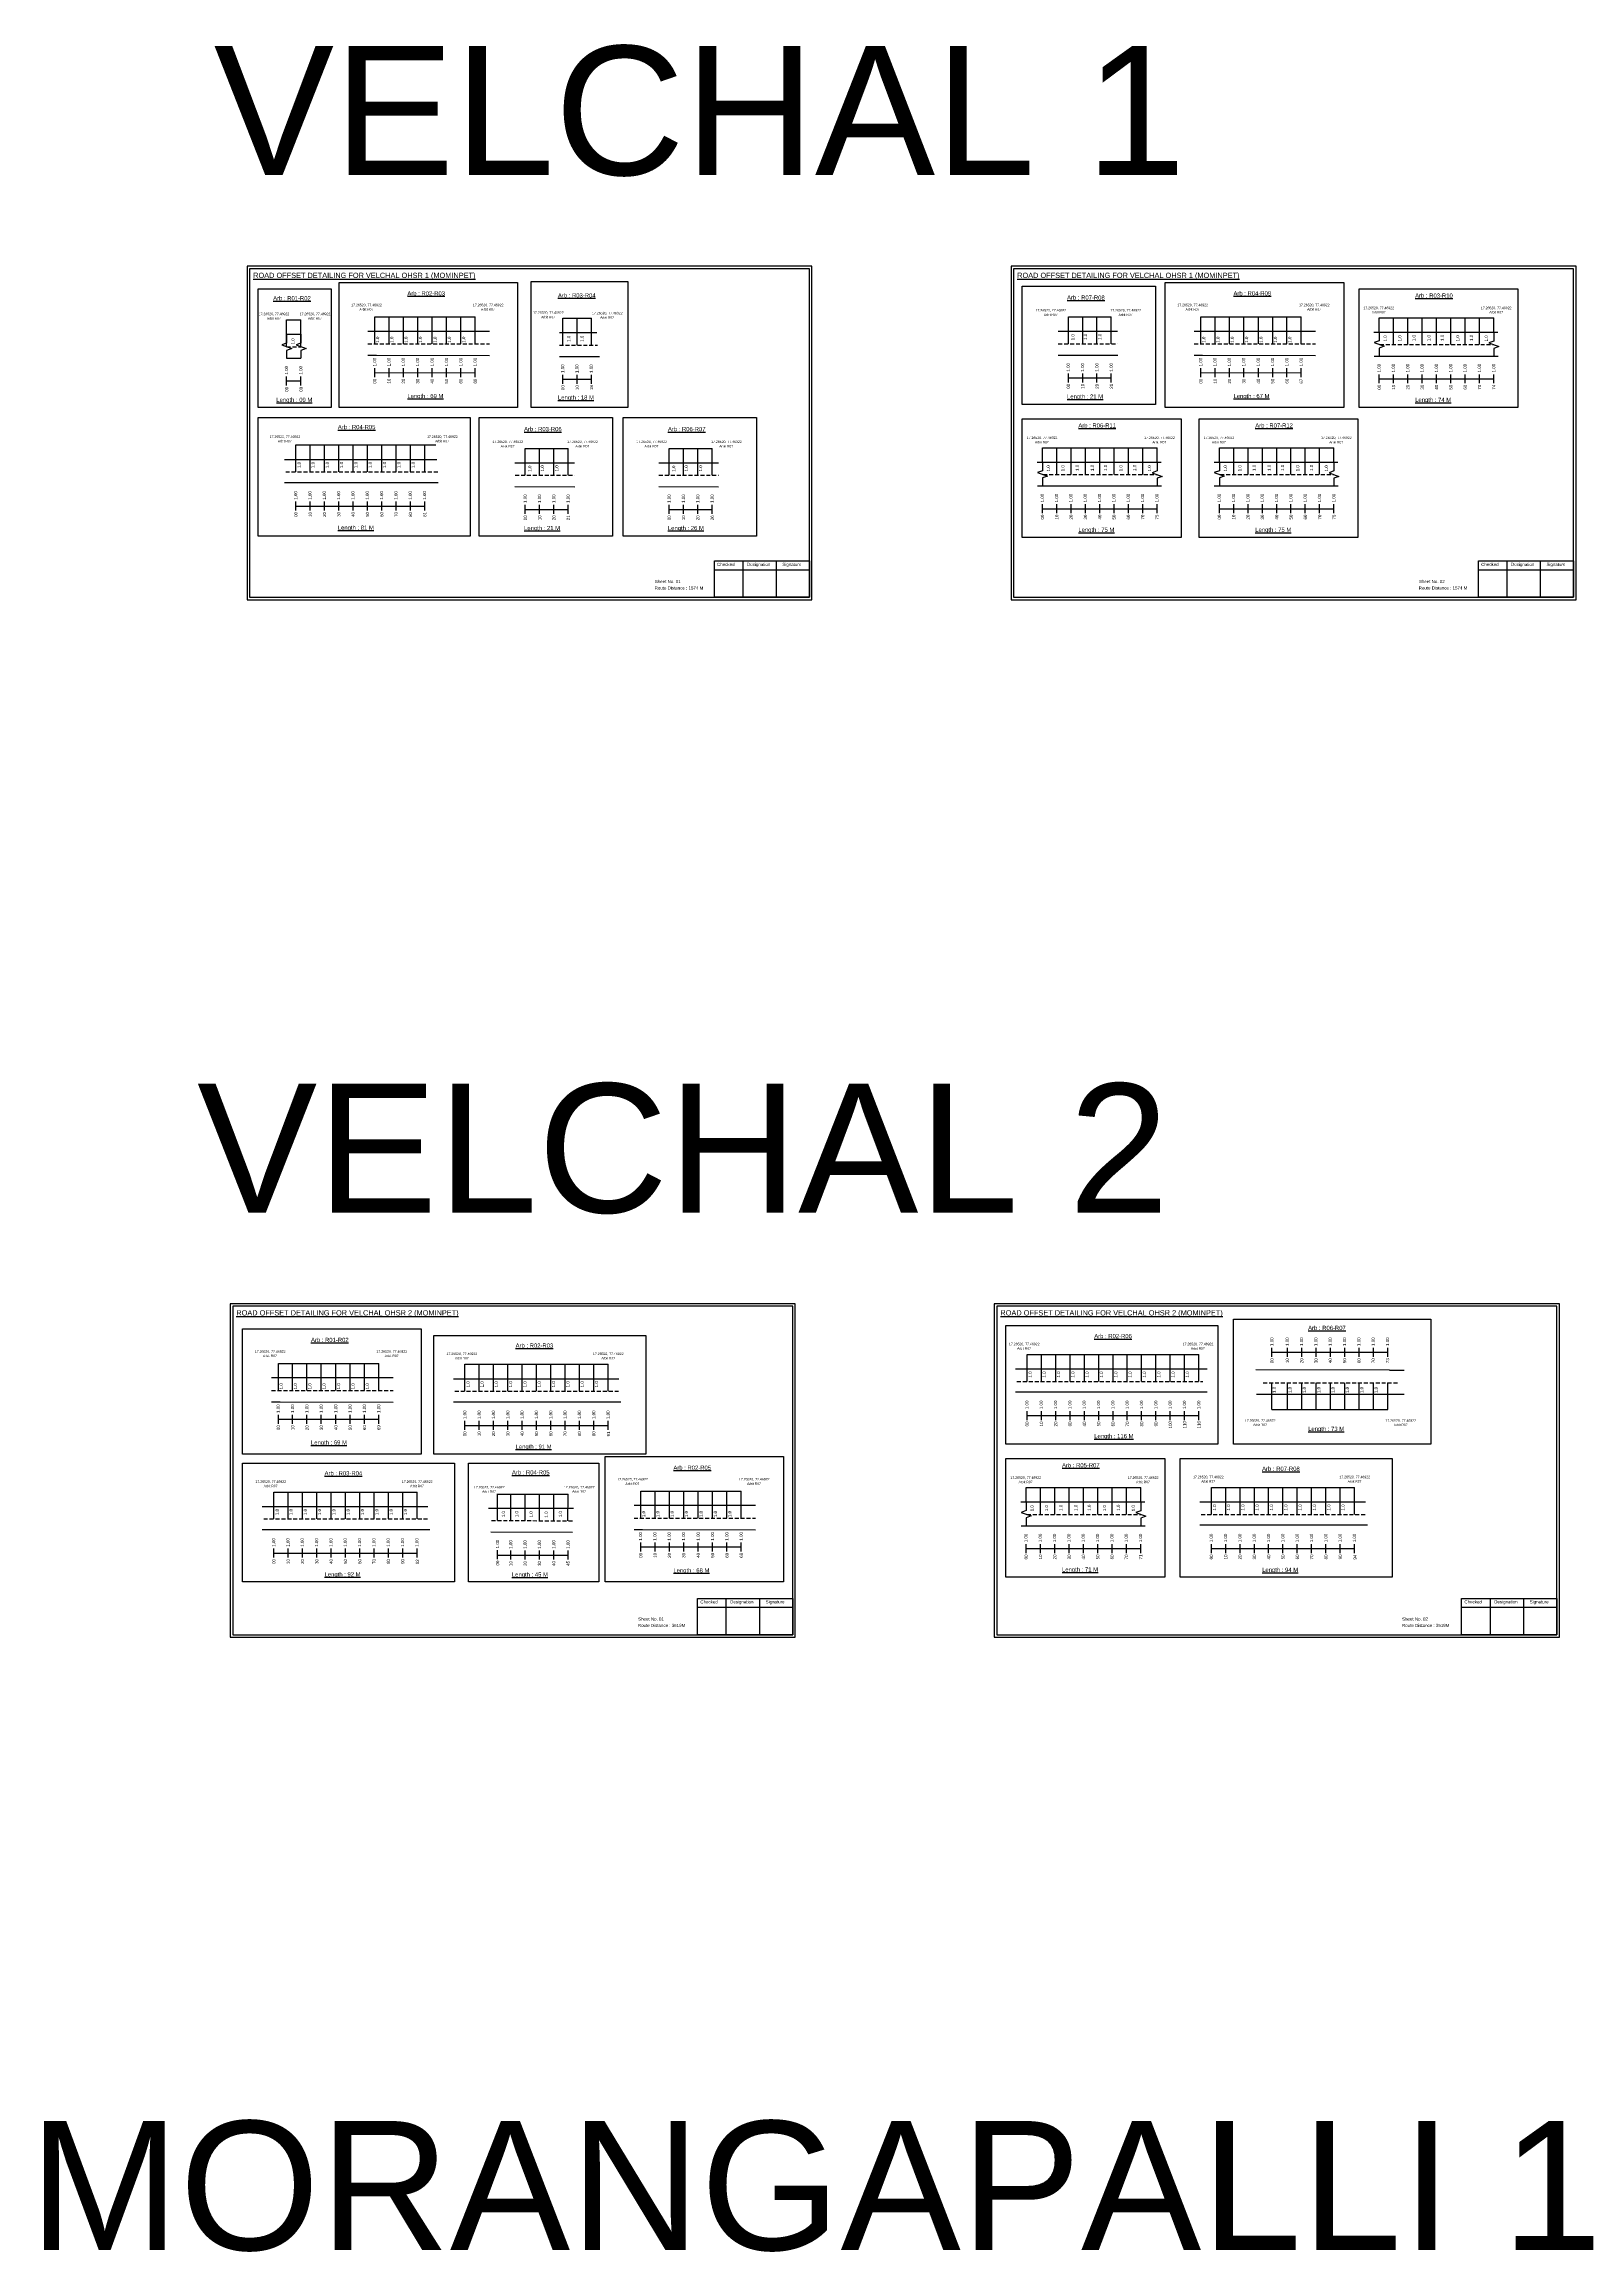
# Model space of a CAD drawing. Header units: inches. Extents: x -117 to 51867, y -12715 to 3423.
# Drawn here: x 36647 to 38104, y -1173 to 924 of the extents above; entities that cross this region are included whole.
import ezdxf

# ---------------------------------------------------------------- set-up
doc = ezdxf.new("R2010")
doc.units = ezdxf.units.IN
doc.header["$MEASUREMENT"] = 0
doc.linetypes.add('DASHED2', pattern=[0.375, 0.25, -0.125])
doc.layers.add('PDF_Geometry', color=7, linetype='Continuous')
doc.layers.add('PDF_Text', color=5, linetype='Continuous')
doc.styles.add('PDF Arial', font='arial.ttf')
doc.styles.get("Standard").update_dxf_attribs({"font": 'arial.ttf'})

msp = doc.modelspace()

# ---------------------------------------------------------------- linework, layer by layer
at = {"color": 5}
for p, q in [((36877.3, 661.7), (36890.9, 661.7)), ((36960.9, 664.5), (37056.4, 664.5)), ((37139.5, 663.3), (37166.7, 663.3)), ((37619.5, 664.6), (37660.3, 664.6)), ((37745.3, 664.5), (37840.7, 664.5)), ((37914.7, 663.7), (38023.5, 663.7)), ((36886, 542.9), (37018.8, 542.9)), ((37103.9, 539.7), (37144.7, 539.7)), ((37240.5, 539.7), (37281.3, 539.7)), ((37594.9, 540.3), (37703.7, 540.3)), ((37762.9, 540.3), (37871.7, 540.3)), ((36869.4, -329.5), (36964.8, -329.5)), ((37046.5, -330.3), (37182.5, -330.3)), ((37580.3, -321), (37743.5, -321)), ((37812.8, -373.3), (37922.7, -373.3)), ((36865.1, -451.7), (37001.1, -451.7)), ((37077.6, -453.5), (37144.6, -453.5)), ((37213.5, -450.9), (37308.9, -450.9)), ((37579.4, -447.3), (37688.2, -447.3)), ((37755.3, -447.3), (37891.3, -447.3))]:
    msp.add_line(p, q, dxfattribs=at)
for p, q in [((36877.3, 636.2), (36877.3, 661.7)), ((36890.9, 636.2), (36890.9, 661.7)), ((37070, 650.8), (36954.5, 650.8)), ((36960.9, 639), (36960.9, 664.5)), ((36974.5, 639), (36974.5, 664.5)), ((36988.1, 639), (36988.1, 664.5)), ((37001.7, 639), (37001.7, 664.5)), ((37015.6, 639), (37015.6, 664.5)), ((37029.2, 639), (37029.2, 664.5)), ((37042.8, 639), (37042.8, 664.5)), ((37056.4, 639), (37056.4, 664.5)), ((37139.5, 637.7), (37139.5, 663.3)), ((37153.1, 637.7), (37153.1, 663.3)), ((37166.7, 637.7), (37166.7, 663.3)), ((37609.7, 650.9), (37666.2, 650.9)), ((37619.5, 639), (37619.5, 664.6)), ((37633.1, 639), (37633.1, 664.6)), ((37646.7, 639), (37646.7, 664.6)), ((37660.3, 639), (37660.3, 664.6)), ((37854.3, 650.8), (37738.9, 650.8)), ((37745.3, 639), (37745.3, 664.5)), ((37758.9, 639), (37758.9, 664.5)), ((37772.5, 639), (37772.5, 664.5)), ((37786.1, 639), (37786.1, 664.5)), ((37799.9, 639), (37799.9, 664.5)), ((37813.5, 639), (37813.5, 664.5)), ((37827.1, 639), (37827.1, 664.5)), ((37840.7, 639), (37840.7, 664.5)), ((37909.7, 650.1), (38027.3, 650.1)), ((37914.7, 650.1), (37914.7, 663.7)), ((37928.3, 638.2), (37928.3, 663.7)), ((37941.9, 638.2), (37941.9, 663.7)), ((37955.5, 638.2), (37955.5, 663.7)), ((37969.1, 638.2), (37969.1, 663.7)), ((37982.7, 638.2), (37982.7, 663.7)), ((37996.3, 638.2), (37996.3, 663.7)), ((38009.9, 638.2), (38009.9, 663.7)), ((38023.5, 650.1), (38023.5, 663.7)), ((36877.3, 648), (36890.9, 648)), ((37136.5, 649.6), (37171.9, 649.6)), ((36877.3, 625.4), (36890.9, 625.4)), ((36954.5, 628.2), (36962.6, 628.2)), ((36962.6, 628.2), (37070, 627.9)), ((37136.5, 626.9), (37174.3, 626.9)), ((37609.7, 628.2), (37666.4, 628.1)), ((37738.9, 628.2), (37746.9, 628.2)), ((37746.9, 628.2), (37854.3, 627.9)), ((37909.8, 627.4), (38027.6, 627.4)), ((36875.1, 529.2), (37019.9, 529.2)), ((36886, 517.3), (36886, 542.9)), ((36899.6, 517.3), (36899.6, 542.9)), ((36913.2, 517.3), (36913.2, 542.9)), ((36926.8, 517.3), (36926.8, 542.9)), ((36940.4, 517.3), (36940.4, 542.9)), ((36954, 517.3), (36954, 542.9)), ((36967.6, 517.3), (36967.6, 542.9)), ((36981.2, 517.3), (36981.2, 542.9)), ((36994.8, 517.3), (36994.8, 542.9)), ((37008.4, 517.3), (37008.4, 542.9)), ((37094.1, 526), (37150.5, 526)), ((37103.9, 514.2), (37103.9, 539.7)), ((37117.5, 514.2), (37117.5, 539.7)), ((37131.1, 514.2), (37131.1, 539.7)), ((37144.7, 514.2), (37144.7, 539.7)), ((37230.7, 526), (37287.2, 526)), ((37240.5, 514.2), (37240.5, 539.7)), ((37254.1, 514.2), (37254.1, 539.7)), ((37267.7, 514.2), (37267.7, 539.7)), ((37281.3, 514.2), (37281.3, 539.7)), ((37589.9, 526.7), (37707.5, 526.7)), ((37594.9, 526.7), (37594.9, 540.3)), ((37608.5, 514.8), (37608.5, 540.3)), ((37622.1, 514.8), (37622.1, 540.3)), ((37635.7, 514.8), (37635.7, 540.3)), ((37649.3, 514.8), (37649.3, 540.3)), ((37662.9, 514.8), (37662.9, 540.3)), ((37676.5, 514.8), (37676.5, 540.3)), ((37690.1, 514.8), (37690.1, 540.3)), ((37703.7, 526.7), (37703.7, 540.3)), ((37757.9, 526.7), (37875.5, 526.7)), ((37762.9, 526.7), (37762.9, 540.3)), ((37776.5, 514.8), (37776.5, 540.3)), ((37790.1, 514.8), (37790.1, 540.3)), ((37803.7, 514.8), (37803.7, 540.3)), ((37817.3, 514.8), (37817.3, 540.3)), ((37830.9, 514.8), (37830.9, 540.3)), ((37844.5, 514.8), (37844.5, 540.3)), ((37858.1, 514.8), (37858.1, 540.3)), ((37871.7, 526.7), (37871.7, 540.3)), ((37021.3, 507), (36875.1, 507)), ((37094.1, 503.4), (37150.8, 503.2)), ((37230.7, 503.4), (37287.4, 503.2)), ((37590.1, 504), (37707.8, 504)), ((37758.1, 504), (37875.8, 504)), ((36869.4, -355.1), (36869.4, -329.5)), ((36883, -355.1), (36883, -329.5)), ((36896.6, -355.1), (36896.6, -329.5)), ((36910.2, -355.1), (36910.2, -329.5)), ((36924, -355.1), (36924, -329.5)), ((36937.6, -355.1), (36937.6, -329.5)), ((36951.2, -355.1), (36951.2, -329.5)), ((36964.8, -355.1), (36964.8, -329.5)), ((37046.5, -355.9), (37046.5, -330.3)), ((37060.1, -355.9), (37060.1, -330.3)), ((37073.7, -355.9), (37073.7, -330.3)), ((37087.3, -355.9), (37087.3, -330.3)), ((37100.9, -355.9), (37100.9, -330.3)), ((37114.5, -355.9), (37114.5, -330.3)), ((37128.1, -355.9), (37128.1, -330.3)), ((37141.7, -355.9), (37141.7, -330.3)), ((37155.3, -355.9), (37155.3, -330.3)), ((37168.9, -355.9), (37168.9, -330.3)), ((37182.5, -355.9), (37182.5, -330.3)), ((37569.4, -334.7), (37751.3, -334.7)), ((37580.3, -346.5), (37580.3, -321)), ((37593.9, -346.5), (37593.9, -321)), ((37607.5, -346.5), (37607.5, -321)), ((37621.1, -346.5), (37621.1, -321)), ((37634.7, -346.5), (37634.7, -321)), ((37648.3, -346.5), (37648.3, -321)), ((37661.9, -346.5), (37661.9, -321)), ((37675.5, -346.5), (37675.5, -321)), ((37689.1, -346.5), (37689.1, -321)), ((37702.7, -346.5), (37702.7, -321)), ((37716.3, -346.5), (37716.3, -321)), ((37729.9, -346.5), (37729.9, -321)), ((37743.5, -346.5), (37743.5, -321)), ((36978.4, -343.2), (36863, -343.2)), ((37035.7, -344), (37192.8, -344)), ((37924.3, -335.9), (37797.6, -335.7)), ((37812.8, -373.3), (37812.8, -347.8)), ((37827.5, -373.3), (37827.5, -347.8)), ((37841.1, -373.3), (37841.1, -347.8)), ((37854.7, -373.3), (37854.7, -347.8)), ((37868.3, -373.3), (37868.3, -347.8)), ((37881.9, -373.3), (37881.9, -347.8)), ((37895.5, -373.3), (37895.5, -347.8)), ((37909.1, -373.3), (37909.1, -347.8)), ((37922.7, -373.3), (37922.7, -347.8)), ((37924.3, -335.9), (37938.2, -335.9)), ((36863, -365.9), (36871.1, -365.9)), ((36871.1, -365.9), (36978.4, -366.2)), ((37194.6, -366.2), (37035.7, -366.2)), ((37751.3, -356.8), (37569.4, -356.8)), ((37798.3, -358.6), (37924.3, -358.6)), ((37924.3, -358.6), (37938.5, -358.6)), ((36865.1, -477.2), (36865.1, -451.7)), ((36878.7, -477.2), (36878.7, -451.7)), ((36892.3, -477.2), (36892.3, -451.7)), ((36905.9, -477.2), (36905.9, -451.7)), ((36919.5, -477.2), (36919.5, -451.7)), ((36933.1, -477.2), (36933.1, -451.7)), ((36946.7, -477.2), (36946.7, -451.7)), ((36960.3, -477.2), (36960.3, -451.7)), ((36973.9, -477.2), (36973.9, -451.7)), ((36987.5, -477.2), (36987.5, -451.7)), ((37001.1, -477.2), (37001.1, -451.7)), ((37077.6, -478.8), (37077.6, -453.2)), ((37090.2, -478.8), (37090.2, -453.5)), ((37103.8, -478.9), (37103.8, -453.5)), ((37117.4, -478.8), (37117.4, -453.5)), ((37131, -479.1), (37131, -453.5)), ((37144.3, -479), (37144.6, -453.5)), ((37213.5, -476.4), (37213.5, -450.9)), ((37227.1, -476.4), (37227.1, -450.9)), ((37240.7, -476.4), (37240.7, -450.9)), ((37254.3, -476.4), (37254.3, -450.9)), ((37268.1, -476.4), (37268.1, -450.9)), ((37281.7, -476.4), (37281.7, -450.9)), ((37295.3, -476.4), (37295.3, -450.9)), ((37308.9, -476.4), (37308.9, -450.9)), ((37574.4, -461), (37692, -460.9)), ((37579.4, -461), (37579.4, -447.3)), ((37593, -472.9), (37593, -447.3)), ((37606.6, -472.9), (37606.6, -447.3)), ((37620.2, -472.9), (37620.2, -447.3)), ((37633.8, -472.9), (37633.8, -447.3)), ((37647.4, -472.9), (37647.4, -447.3)), ((37661, -472.9), (37661, -447.3)), ((37674.6, -472.9), (37674.6, -447.3)), ((37688.2, -461), (37688.2, -447.3)), ((37744.4, -461), (37901.6, -461)), ((37755.3, -472.9), (37755.3, -447.3)), ((37768.9, -472.9), (37768.9, -447.3)), ((37782.5, -472.9), (37782.5, -447.3)), ((37796.1, -472.9), (37796.1, -447.3)), ((37809.7, -472.9), (37809.7, -447.3)), ((37823.3, -472.9), (37823.3, -447.3)), ((37836.9, -472.9), (37836.9, -447.3)), ((37850.5, -472.9), (37850.5, -447.3)), ((37864.1, -472.9), (37864.1, -447.3)), ((37877.7, -472.9), (37877.7, -447.3)), ((37891.3, -472.9), (37891.3, -447.3)), ((36854.2, -465.3), (37011.4, -465.3)), ((37149.8, -467.2), (37068.9, -467.2)), ((37322.5, -464.5), (37207.1, -464.5)), ((37013.2, -487.5), (36854.2, -487.5)), ((37071.1, -489.4), (37148.8, -489.8)), ((37207.1, -487.2), (37215.2, -487.2)), ((37215.2, -487.2), (37322.5, -487.5)), ((37574.6, -483.7), (37692.3, -483.7)), ((37903.4, -483.2), (37744.4, -483.2))]:
    msp.add_line(p, q)
at = {"linetype": 'DASHED2', "ltscale": 15}
for p, q in [((36877.3, 636.2), (36890.9, 636.2)), ((36954.5, 639), (37070, 639)), ((37136.5, 637.7), (37172.4, 637.7)), ((37609.9, 639), (37666.2, 639)), ((37738.9, 639), (37854.3, 639)), ((37915.4, 638.2), (38023.5, 638.2)), ((36876.4, 517.3), (37020.8, 517.3)), ((37094.2, 514.2), (37150.5, 514.2)), ((37230.8, 514.2), (37287.2, 514.2)), ((37595.7, 514.8), (37703.7, 514.8)), ((37763.7, 514.8), (37871.7, 514.8)), ((36863, -355.1), (36978.4, -355.1)), ((37036.9, -355.9), (37192.8, -355.9)), ((37570.7, -346.5), (37747.1, -346.5)), ((37804.5, -347.8), (37933.2, -347.8)), ((36855.5, -477.2), (37011.4, -477.2)), ((37071.8, -478.6), (37150.1, -479)), ((37207.1, -476.4), (37322.5, -476.4)), ((37580.2, -472.9), (37688.2, -472.9)), ((37745.7, -472.9), (37901.6, -472.9))]:
    msp.add_line(p, q, dxfattribs=at)
at = {"color": 217, "true_color": 0x93278f}
for p, q in [((36960.9, 607.3), (36960.9, 615.8)), ((36960.9, 611.5), (37056.4, 611.6)), ((36974.5, 607.3), (36974.5, 615.8)), ((36988.1, 607.3), (36988.1, 615.8)), ((37001.7, 607.3), (37001.7, 615.8)), ((37015.6, 607.3), (37015.6, 615.8)), ((37029.2, 607.3), (37029.2, 615.8)), ((37042.8, 607.3), (37042.8, 615.8)), ((37056.4, 607.3), (37056.4, 615.8)), ((37139.5, 601), (37139.5, 609.6)), ((37153.1, 601), (37153.1, 609.6)), ((37166.7, 601), (37166.7, 609.6)), ((37619.5, 602.3), (37619.5, 610.9)), ((37633.1, 602.3), (37633.1, 610.9)), ((37646.7, 602.3), (37646.7, 610.9)), ((37660.3, 602.3), (37660.3, 610.9)), ((37745.3, 607.3), (37745.3, 615.8)), ((37745.3, 611.5), (37840.7, 611.6)), ((37758.9, 607.3), (37758.9, 615.8)), ((37772.5, 607.3), (37772.5, 615.8)), ((37786.1, 607.3), (37786.1, 615.8)), ((37799.9, 607.3), (37799.9, 615.8)), ((37813.5, 607.3), (37813.5, 615.8)), ((37827.1, 607.3), (37827.1, 615.8)), ((37840.7, 607.3), (37840.7, 615.8)), ((37914.7, 601.5), (37914.7, 610)), ((37928.3, 601.5), (37928.3, 610)), ((37941.9, 601.5), (37941.9, 610)), ((37955.5, 601.5), (37955.5, 610)), ((37969.1, 601.5), (37969.1, 610)), ((37982.7, 601.5), (37982.7, 610)), ((37996.3, 601.5), (37996.3, 610)), ((38009.9, 601.5), (38009.9, 610)), ((38023.5, 601.5), (38023.5, 610)), ((36877.3, 599.5), (36877.3, 608)), ((36877.3, 603.7), (36890.9, 603.7)), ((36890.9, 599.5), (36890.9, 608)), ((37139.5, 605.3), (37166.7, 605.3)), ((37619.5, 606.6), (37660.3, 606.6)), ((37914.7, 605.7), (38023.5, 605.7)), ((36886, 480.7), (36886, 489.2)), ((36886, 484.9), (37008.4, 484.9)), ((36899.6, 480.7), (36899.6, 489.2)), ((36913.2, 480.7), (36913.2, 489.2)), ((36926.8, 480.7), (36926.8, 489.2)), ((36940.4, 480.7), (36940.4, 489.2)), ((36954, 480.7), (36954, 489.2)), ((36967.6, 480.7), (36967.6, 489.2)), ((36981.2, 480.7), (36981.2, 489.2)), ((36994.8, 480.7), (36994.8, 489.2)), ((37008.4, 480.7), (37008.4, 489.2)), ((37103.9, 477.5), (37103.9, 486)), ((37117.5, 477.5), (37117.5, 486)), ((37131.1, 477.5), (37131.1, 486)), ((37144.7, 477.5), (37144.7, 486)), ((37240.5, 477.5), (37240.5, 486)), ((37254.1, 477.5), (37254.1, 486)), ((37267.7, 477.5), (37267.7, 486)), ((37281.3, 477.5), (37281.3, 486)), ((37594.9, 478.1), (37594.9, 486.7)), ((37594.9, 482.4), (37703.7, 482.4)), ((37608.5, 478.1), (37608.5, 486.7)), ((37622.1, 478.1), (37622.1, 486.7)), ((37635.7, 478.1), (37635.7, 486.7)), ((37649.3, 478.1), (37649.3, 486.7)), ((37662.9, 478.1), (37662.9, 486.7)), ((37676.5, 478.1), (37676.5, 486.7)), ((37690.1, 478.1), (37690.1, 486.7)), ((37703.7, 478.1), (37703.7, 486.7)), ((37762.9, 478.1), (37762.9, 486.7)), ((37762.9, 482.4), (37871.7, 482.4)), ((37776.5, 478.1), (37776.5, 486.7)), ((37790.1, 478.1), (37790.1, 486.7)), ((37803.7, 478.1), (37803.7, 486.7)), ((37817.3, 478.1), (37817.3, 486.7)), ((37830.9, 478.1), (37830.9, 486.7)), ((37844.5, 478.1), (37844.5, 486.7)), ((37858.1, 478.1), (37858.1, 486.7)), ((37871.7, 478.1), (37871.7, 486.7)), ((37103.9, 481.7), (37144.7, 481.7)), ((37240.5, 481.7), (37281.3, 481.7)), ((37812.8, -323.2), (37812.8, -314.6)), ((37812.8, -318.9), (37922.7, -318.9)), ((37827.5, -323.2), (37827.5, -314.6)), ((37841.1, -323.2), (37841.1, -314.6)), ((37854.7, -323.2), (37854.7, -314.6)), ((37868.3, -323.2), (37868.3, -314.6)), ((37881.9, -323.2), (37881.9, -314.6)), ((37895.5, -323.2), (37895.5, -314.6)), ((37909.1, -323.2), (37909.1, -314.6)), ((37922.7, -323.2), (37922.7, -314.6)), ((37580.3, -383.2), (37580.3, -374.7)), ((37593.9, -383.2), (37593.9, -374.7)), ((37607.5, -383.2), (37607.5, -374.7)), ((37621.1, -383.2), (37621.1, -374.7)), ((37634.7, -383.2), (37634.7, -374.7)), ((37648.3, -383.2), (37648.3, -374.7)), ((37661.9, -383.2), (37661.9, -374.7)), ((37675.5, -383.2), (37675.5, -374.7)), ((37689.1, -383.2), (37689.1, -374.7)), ((37702.7, -383.2), (37702.7, -374.7)), ((37716.3, -383.2), (37716.3, -374.7)), ((37729.9, -383.2), (37729.9, -374.7)), ((37743.5, -383.2), (37743.5, -374.7)), ((36869.4, -386.8), (36869.4, -378.2)), ((36869.4, -382.5), (36964.8, -382.4)), ((36883, -386.8), (36883, -378.2)), ((36896.6, -386.8), (36896.6, -378.2)), ((36910.2, -386.8), (36910.2, -378.2)), ((36924, -386.8), (36924, -378.2)), ((36937.6, -386.8), (36937.6, -378.2)), ((36951.2, -386.8), (36951.2, -378.2)), ((36964.8, -386.8), (36964.8, -378.2)), ((37046.5, -392.6), (37046.5, -384)), ((37046.5, -388.3), (37182.5, -388.3)), ((37060.1, -392.6), (37060.1, -384)), ((37073.7, -392.6), (37073.7, -384)), ((37087.3, -392.6), (37087.3, -384)), ((37100.9, -392.6), (37100.9, -384)), ((37114.5, -392.6), (37114.5, -384)), ((37128.1, -392.6), (37128.1, -384)), ((37141.7, -392.6), (37141.7, -384)), ((37155.3, -392.6), (37155.3, -384)), ((37168.9, -392.6), (37168.9, -384)), ((37182.5, -392.6), (37182.5, -384)), ((37580.3, -379), (37743.5, -378.9)), ((37213.5, -508.1), (37213.5, -499.5)), ((37227.1, -508.1), (37227.1, -499.5)), ((37240.7, -508.1), (37240.7, -499.5)), ((37254.3, -508.1), (37254.3, -499.5)), ((37268.1, -508.1), (37268.1, -499.5)), ((37281.7, -508.1), (37281.7, -499.5)), ((37295.3, -508.1), (37295.3, -499.5)), ((37308.9, -508.1), (37308.9, -499.5)), ((37579.4, -509.6), (37579.4, -501)), ((37593, -509.6), (37593, -501)), ((37606.6, -509.6), (37606.6, -501)), ((37620.2, -509.6), (37620.2, -501)), ((37633.8, -509.6), (37633.8, -501)), ((37647.4, -509.6), (37647.4, -501)), ((37661, -509.6), (37661, -501)), ((37674.6, -509.6), (37674.6, -501)), ((37688.2, -509.6), (37688.2, -501)), ((37755.3, -509.6), (37755.3, -501)), ((37768.9, -509.6), (37768.9, -501)), ((37782.5, -509.6), (37782.5, -501)), ((37796.1, -509.6), (37796.1, -501)), ((37809.7, -509.6), (37809.7, -501)), ((37823.3, -509.6), (37823.3, -501)), ((37836.9, -509.6), (37836.9, -501)), ((37850.5, -509.6), (37850.5, -501)), ((37864.1, -509.6), (37864.1, -501)), ((37877.7, -509.6), (37877.7, -501)), ((37891.3, -509.6), (37891.3, -501)), ((36865.1, -513.9), (36865.1, -505.3)), ((36865.1, -509.6), (37001.1, -509.6)), ((36878.7, -513.9), (36878.7, -505.3)), ((36892.3, -513.9), (36892.3, -505.3)), ((36905.9, -513.9), (36905.9, -505.3)), ((36919.5, -513.9), (36919.5, -505.3)), ((36933.1, -513.9), (36933.1, -505.3)), ((36946.7, -513.9), (36946.7, -505.3)), ((36960.3, -513.9), (36960.3, -505.3)), ((36973.9, -513.9), (36973.9, -505.3)), ((36987.5, -513.9), (36987.5, -505.3)), ((37001.1, -513.9), (37001.1, -505.3)), ((37077.6, -515.4), (37077.6, -506.8)), ((37077.6, -511.5), (37144.6, -511.5)), ((37090.2, -515.8), (37090.2, -507.2)), ((37103.8, -515.8), (37103.8, -507.2)), ((37117.4, -515.8), (37117.4, -507.2)), ((37131, -515.8), (37131, -507.2)), ((37144.6, -515.8), (37144.6, -507.2)), ((37213.5, -503.8), (37308.9, -503.8)), ((37579.4, -505.3), (37688.2, -505.3)), ((37755.3, -505.3), (37891.3, -505.3))]:
    msp.add_line(p, q, dxfattribs=at)
for points in [[(36927, 697.3), (37096.6, 697.3), (37096.6, 578.5), (36927, 578.5)], [(37109.3, 698.1), (37201.2, 698.1), (37201.2, 578.5), (37109.3, 578.5)], [(37575.7, 693.9), (37702.4, 693.9), (37702.4, 581.2), (37575.7, 581.2)], [(37711.4, 697.3), (37881, 697.3), (37881, 578.5), (37711.4, 578.5)], [(36850.2, 691.2), (36919.6, 691.2), (36919.6, 578.5), (36850.2, 578.5)], [(37895.5, 691.2), (38046.3, 691.2), (38046.3, 578.5), (37895.5, 578.5)], [(36850.2, 569), (37051.5, 569), (37051.5, 456.3), (36850.2, 456.3)], [(37060, 569), (37186.8, 569), (37186.8, 456.3), (37060, 456.3)], [(37196.7, 569), (37323.4, 569), (37323.4, 456.3), (37196.7, 456.3)], [(37575.7, 567.8), (37726.5, 567.8), (37726.5, 455.1), (37575.7, 455.1)], [(37743.7, 567.8), (37894.5, 567.8), (37894.5, 455.1), (37743.7, 455.1)], [(37560.2, -293.5), (37761.4, -293.5), (37761.4, -406.2), (37560.2, -406.2)], [(37776.2, -287.4), (37963.8, -287.4), (37963.8, -406.2), (37776.2, -406.2)], [(36835.5, -296.7), (37005.1, -296.7), (37005.1, -415.5), (36835.5, -415.5)], [(37017, -302.8), (37218.2, -302.8), (37218.2, -415.5), (37017, -415.5)], [(37179.6, -418), (37349.2, -418), (37349.2, -536.9), (37179.6, -536.9)], [(36835.5, -424.2), (37036.7, -424.2), (37036.7, -536.9), (36835.5, -536.9)], [(37049.9, -424.2), (37173.7, -424.2), (37173.7, -536.9), (37049.9, -536.9)], [(37560.2, -419.8), (37711, -419.8), (37711, -532.5), (37560.2, -532.5)], [(37725.7, -419.8), (37926.9, -419.8), (37926.9, -532.5), (37725.7, -532.5)]]:
    msp.add_lwpolyline(points, close=True)
at = {"linetype": 'Continuous'}
for points in [[(37914.7, 650.3), (37914.7, 641.9), (37909.9, 640.2), (37919.4, 636.7), (37914.7, 635), (37914.7, 627.7)], [(38023.5, 650.1), (38023.5, 641.6), (38018.7, 639.9), (38028.2, 636.4), (38023.5, 634.7), (38023.5, 627.4)], [(36877.3, 648), (36877.3, 639.6), (36872.6, 637.9), (36882.1, 634.4), (36877.3, 632.7), (36877.3, 625.4)], [(36890.9, 648), (36890.9, 639.6), (36886.2, 637.9), (36895.7, 634.4), (36890.9, 632.7), (36890.9, 625.4)], [(37594.9, 527), (37594.9, 518.5), (37590.2, 516.8), (37599.6, 513.4), (37594.9, 511.6), (37594.9, 504.3)], [(37703.7, 526.7), (37703.7, 518.3), (37699, 516.5), (37708.5, 513.1), (37703.7, 511.4), (37703.7, 504)], [(37762.9, 527), (37762.9, 518.5), (37758.1, 516.8), (37767.6, 513.4), (37762.9, 511.6), (37762.9, 504.3)], [(37871.7, 526.7), (37871.7, 518.3), (37867, 516.5), (37876.4, 513.1), (37871.7, 511.4), (37871.7, 504)], [(37579.4, -460.7), (37579.4, -469.1), (37574.7, -470.9), (37584.1, -474.3), (37579.4, -476), (37579.4, -483.4)], [(37688.2, -461), (37688.2, -469.4), (37683.5, -471.1), (37693, -474.6), (37688.2, -476.3), (37688.2, -483.7)]]:
    msp.add_lwpolyline(points, dxfattribs=at)
at = {"layer": 'PDF_Geometry'}
for points in [[(36839.7, 712.6), (36839.7, 395.9), (37376.1, 395.9), (37376.1, 712.6)], [(36842, 710.3), (36842, 398.3), (37373.7, 398.3), (37373.7, 710.3)], [(37565.2, 712.6), (37565.2, 395.9), (38101.6, 395.9), (38101.6, 712.6)], [(37567.5, 710.3), (37567.5, 398.3), (38099.2, 398.3), (38099.2, 710.3)], [(36823.8, -272.8), (36823.8, -589.5), (37360.2, -589.5), (37360.2, -272.8)], [(36826.1, -275.2), (36826.1, -587.1), (37357.8, -587.1), (37357.8, -275.2)], [(37549.2, -272.8), (37549.2, -589.5), (38085.7, -589.5), (38085.7, -272.8)], [(37551.6, -275.2), (37551.6, -587.1), (38083.3, -587.1), (38083.3, -275.2)]]:
    msp.add_lwpolyline(points, close=True, dxfattribs=at)
at = {"layer": 'PDF_Geometry', "color": 242, "true_color": 0xcc1f26}
for points in [[(37373.7, 398.2), (37283.4, 398.2), (37283.4, 432.8), (37373.7, 432.8)], [(38099.2, 398.2), (38008.9, 398.2), (38008.9, 432.8), (38099.2, 432.8)], [(37357.8, -587.2), (37267.5, -587.2), (37267.5, -552.6), (37357.8, -552.6)], [(38083.3, -587.2), (37992.9, -587.2), (37992.9, -552.6), (38083.3, -552.6)]]:
    msp.add_lwpolyline(points, close=True, dxfattribs=at)
for points in [[(37283.4, 424.4), (37373.7, 424.4)], [(37310.4, 432.8), (37310.4, 398.2)], [(37342.1, 432.8), (37342.1, 398.2)], [(38008.9, 424.4), (38099.2, 424.4)], [(38035.8, 432.8), (38035.8, 398.2)], [(38067.6, 432.8), (38067.6, 398.2)], [(37267.5, -561), (37357.8, -561)], [(37294.4, -552.6), (37294.4, -587.2)], [(37326.2, -552.6), (37326.2, -587.2)], [(37992.9, -561), (38083.3, -561)], [(38019.9, -552.6), (38019.9, -587.2)], [(38051.7, -552.6), (38051.7, -587.2)]]:
    msp.add_lwpolyline(points, dxfattribs=at)

# ---------------------------------------------------------------- texts
for s, height, p in [('VELCHAL 1', 122.54, (36808.1, 799.3)), ('Route Distance : 1574 M', 3, (37226.7, 405.6)), ('Sheet No. 01', 3, (37226.9, 411.7)), ('Route Distance : 1574 M', 3, (37952.2, 405.6)), ('Sheet No. 02', 3, (37952.4, 411.7)), ('VELCHAL 2', 122.54, (36792.2, -186.2)), ('Route Distance : 3519M', 3, (37210.8, -579.8)), ('Sheet No. 01', 3, (37211, -573.7)), ('Sheet No. 02', 3, (37936.4, -573.7)), ('Route Distance : 3519M', 3, (37936.3, -579.8)), ('MORANGAPALLI 1', 122.535, (36633, -1171.6))]:
    msp.add_text(s, height=height).set_placement(p)
at = {"color": 242, "true_color": 0xcd2027}
for s, height, p in [('%%UROAD OFFSET DETAILING FOR VELCHAL OHSR 1 (MOMINPET)', 5, (36845.5, 701.5)), ('%%UROAD OFFSET DETAILING FOR VELCHAL OHSR 1 (MOMINPET)', 5, (37570.9, 701.5)), ('%%UArb : R01-R02', 4, (36864.5, 680.3)), ('%%UArb : R02-R03', 4, (36991.9, 684.9)), ('%%UArb : R03-R04', 4, (37134.9, 683)), ('%%UArb : R07-R08', 4, (37618.3, 680.9)), ('%%UArb : R04-R09', 4, (37776.3, 684.9)), ('%%UArb : R03-R10', 4, (37948.8, 682.8)), ('%%ULength : 09 M', 4, (36867.5, 583.8)), ('%%ULength : 69 M', 4, (36991.9, 587.4)), ('%%ULength : 18 M', 4, (37134.9, 586)), ('%%ULength : 21 M', 4, (37618.3, 586.9)), ('%%ULength : 67 M', 4, (37776.3, 587.4)), ('%%ULength : 74 M', 4, (37948.8, 583.8)), ('%%UArb : R04-R05', 4, (36925.9, 557.9)), ('%%UArb : R03-R06', 4, (37102.7, 556)), ('%%UArb : R06-R07', 4, (37239.3, 556)), ('%%UArb : R06-R11', 4, (37629, 559.4)), ('%%UArb : R07-R12', 4, (37797, 559.4)), ('%%ULength : 81 M', 4, (36925.9, 462.4)), ('%%ULength : 21 M', 4, (37102.7, 462)), ('%%ULength : 26 M', 4, (37239.3, 462)), ('%%ULength : 75 M', 4, (37629, 460.4)), ('%%ULength : 75 M', 4, (37797, 460.4)), ('%%UROAD OFFSET DETAILING FOR VELCHAL OHSR 2 (MOMINPET)', 5, (36829.5, -283.9)), ('%%UROAD OFFSET DETAILING FOR VELCHAL OHSR 2 (MOMINPET)', 5, (37555, -283.9)), ('%%UArb : R06-R07', 4, (37847.2, -297.7)), ('%%UArb : R01-R02', 4, (36900.4, -309.1)), ('%%UArb : R02-R03', 4, (37094.7, -314.5)), ('%%UArb : R02-R06', 4, (37644.1, -305.5)), ('%%ULength : 116 M', 4, (37644.1, -400.5)), ('%%ULength : 73 M', 4, (37847.2, -393.6)), ('%%ULength : 69 M', 4, (36900.4, -406.6)), ('%%ULength : 91 M', 4, (37094.7, -410.5)), ('%%UArb : R03-R04', 4, (36913.3, -435.8)), ('%%UArb : R04-R05', 4, (37091.2, -435)), ('%%UArb : R02-R05', 4, (37244.5, -430.5)), ('%%UArb : R05-R07', 4, (37613.5, -428.2)), ('%%UArb : R07-R08', 4, (37803.5, -431.5)), ('%%ULength : 68 M', 4, (37244.5, -528)), ('%%ULength : 71 M', 4, (37613.5, -527.2)), ('%%ULength : 94 M', 4, (37803.5, -527.5)), ('%%ULength : 92 M', 4, (36913.3, -531.8)), ('%%ULength : 45 M', 4, (37091.2, -532))]:
    msp.add_text(s, height=height, dxfattribs=at).set_placement(p)
at = {"color": 5}
for s, height, p in [('17.26520, 77.46922', 2.34, (36938.6, 674.7)), ('Arbit R07', 2.25, (36946.4, 670.6)), ('17.26520, 77.46922', 2.34, (37054.1, 674.7)), ('Arbit R07', 2.25, (37061.9, 670.6)), ('17.26520, 77.46922', 2.34, (37588.4, 669.7)), ('17.26520, 77.46922', 2.34, (37659.4, 669.7)), ('17.26520, 77.46922', 2.34, (37723, 674.7)), ('Arbit R07', 2.25, (37730.8, 670.6)), ('17.26520, 77.46922', 2.34, (37838.5, 674.7)), ('Arbit R07', 2.25, (37846.3, 670.6)), ('17.26520, 77.46922', 2.34, (37899.7, 671.9)), ('17.26520, 77.46922', 2.34, (38011.2, 671.9)), ('17.26520, 77.46922', 2.34, (36850.7, 666.2)), ('Arbit R07', 2.25, (36858.6, 662)), ('17.26520, 77.46922', 2.34, (36889.7, 666.2)), ('Arbit R07', 2.25, (36897.6, 662)), ('17.26520, 77.46922', 2.34, (37111.2, 667.5)), ('Arbit R07', 2.25, (37119, 663.3)), ('17.26520, 77.46922', 2.34, (37167.2, 667)), ('Arbit R07', 2.25, (37175, 662.8)), ('Arbit R07', 2.25, (37596.2, 665.5)), ('Arbit R07', 2.25, (37667.2, 665.5)), ('Arbit R07', 2.25, (37907.6, 667.8)), ('Arbit R07', 2.25, (38019.1, 667.8)), ('17.26520, 77.46922', 2.34, (36861.1, 549.6)), ('Arbit R07', 2.25, (36868.9, 545.5)), ('17.26520, 77.46922', 2.34, (37010.6, 549.6)), ('Arbit R07', 2.25, (37018.4, 545.5)), ('17.26520, 77.46922', 2.34, (37072.7, 544.8)), ('17.26520, 77.46922', 2.34, (37143.7, 544.8)), ('17.26520, 77.46922', 2.34, (37209.3, 544.8)), ('17.26520, 77.46922', 2.34, (37280.3, 544.8)), ('17.26520, 77.46922', 2.34, (37580, 548.6)), ('Arbit R07', 2.25, (37587.8, 544.4)), ('17.26520, 77.46922', 2.34, (37691.5, 548.6)), ('Arbit R07', 2.25, (37699.3, 544.4)), ('17.26520, 77.46922', 2.34, (37747.9, 548.6)), ('Arbit R07', 2.25, (37755.8, 544.4)), ('17.26520, 77.46922', 2.34, (37859.4, 548.6)), ('Arbit R07', 2.25, (37867.3, 544.4)), ('Arbit R07', 2.25, (37080.5, 540.6)), ('Arbit R07', 2.25, (37151.5, 540.6)), ('Arbit R07', 2.25, (37217.1, 540.6)), ('Arbit R07', 2.25, (37288.1, 540.6)), ('17.26520, 77.46922', 2.34, (37563.1, -312.2)), ('Arbit R07', 2.25, (37570.9, -316.4)), ('17.26520, 77.46922', 2.34, (37728.1, -312.2)), ('Arbit R07', 2.25, (37735.9, -316.4)), ('17.26520, 77.46922', 2.34, (36847.1, -319.3)), ('Arbit R07', 2.25, (36854.9, -323.4)), ('17.26520, 77.46922', 2.34, (36962.6, -319.3)), ('Arbit R07', 2.25, (36970.4, -323.4)), ('17.26520, 77.46922', 2.34, (37029.1, -321.5)), ('Arbit R07', 2.25, (37037, -325.7)), ('17.26520, 77.46922', 2.34, (37168.1, -321.5)), ('Arbit R07', 2.25, (37176, -325.7)), ('17.26520, 77.46922', 2.34, (37787.1, -384.9)), ('Arbit R07', 2.25, (37795, -389)), ('17.26520, 77.46922', 2.34, (37920.6, -384.9)), ('Arbit R07', 2.25, (37928.5, -389)), ('17.26520, 77.46922', 2.34, (37191.2, -440.6)), ('17.26520, 77.46922', 2.34, (37306.7, -440.6)), ('17.26520, 77.46922', 2.34, (37564.5, -439.1)), ('17.26520, 77.46922', 2.34, (37676, -439.1)), ('17.26520, 77.46922', 2.34, (37737.9, -438.5)), ('Arbit R07', 2.25, (37745.7, -442.7)), ('17.26520, 77.46922', 2.34, (37876.9, -438.5)), ('Arbit R07', 2.25, (37884.7, -442.7)), ('17.26520, 77.46922', 2.34, (36847.7, -442.9)), ('Arbit R07', 2.25, (36855.5, -447)), ('17.26520, 77.46922', 2.34, (36986.7, -442.9)), ('Arbit R07', 2.25, (36994.5, -447)), ('17.26520, 77.46922', 2.34, (37055.1, -448.2)), ('Arbit R07', 2.25, (37062.9, -452.3)), ('17.26520, 77.46922', 2.34, (37140.6, -448.2)), ('Arbit R07', 2.25, (37148.4, -452.3)), ('Arbit R07', 2.25, (37199, -444.8)), ('Arbit R07', 2.25, (37314.5, -444.8)), ('Arbit R07', 2.25, (37572.3, -443.2)), ('Arbit R07', 2.25, (37683.8, -443.2))]:
    msp.add_text(s, height=height, dxfattribs=at).set_placement(p)
for p in [(36884.7, 638.4), (36965.1, 640), (36978.6, 640), (36992.2, 640), (37005.8, 640), (37019.6, 640), (37033.2, 640), (37046.8, 640), (37146.6, 640.9), (37159.2, 640.9), (37625.3, 642.3), (37637.2, 642.7), (37650.8, 642.7), (37749.5, 640), (37763, 640), (37776.6, 640), (37790.2, 640), (37804, 640), (37817.6, 640), (37831.2, 640), (37921.8, 641.2), (37935.6, 641.3), (37949.2, 641.5), (37963.4, 641.5), (37976, 641.7), (37990.6, 641.3), (38003.7, 641.7), (38017.8, 641.2), (36890.5, 521), (36903.7, 521), (36917.3, 521), (36930.9, 521), (36944.5, 521), (36958.1, 521), (36971.7, 521), (36985.3, 521), (36998.9, 521), (37109.6, 517.5), (37121.6, 517.8), (37135.2, 517.8), (37246.2, 517.5), (37258.2, 517.8), (37271.8, 517.8), (37602, 517.8), (37615.8, 517.9), (37629.4, 518.2), (37643.7, 518.2), (37656.3, 518.3), (37670.8, 517.9), (37683.9, 518.3), (37698, 517.8), (37770, 517.8), (37783.8, 517.9), (37797.4, 518.2), (37811.7, 518.2), (37824.3, 518.3), (37838.8, 517.9), (37851.9, 518.3), (37866, 517.8), (36873.6, -354.1), (36887.1, -354.1), (36900.7, -354.1), (36914.3, -354.1), (36928.1, -354.1), (36941.7, -354.1), (36955.3, -354.1), (37051.1, -352.2), (37064.2, -352.2), (37077.8, -352.2), (37091.4, -352.2), (37105, -352.2), (37118.6, -352.2), (37132.2, -352.2), (37145.8, -352.2), (37159.4, -352.2), (37173, -352.2), (37584.8, -342.9), (37598, -342.9), (37611.6, -342.9), (37625.2, -342.9), (37638.8, -342.9), (37652.4, -342.9), (37666, -342.9), (37679.6, -342.9), (37693.2, -342.9), (37706.8, -342.9), (37720.4, -342.9), (37734, -342.9), (37816.4, -357.5), (37831.5, -357.6), (37845.1, -357.6), (37858.7, -357.6), (37872.3, -357.6), (37885.9, -357.6), (37899.5, -357.6), (37913.1, -357.6), (36869.6, -473.5), (36882.8, -473.5), (36896.4, -473.5), (36910, -473.5), (36923.6, -473.5), (36937.2, -473.5), (36950.8, -473.5), (36964.4, -473.5), (36978, -473.5), (36991.6, -473.5), (37084.6, -475.5), (37097.2, -475.5), (37110.9, -475.7), (37125.2, -475.9), (37138.7, -475.5), (37217.7, -475.4), (37231.2, -475.4), (37244.8, -475.4), (37258.4, -475.4), (37272.2, -475.4), (37285.8, -475.4), (37299.4, -475.4), (37586.5, -469.9), (37600.3, -469.8), (37613.9, -469.5), (37628.2, -469.5), (37640.8, -469.4), (37655.3, -469.8), (37668.4, -469.4), (37682.6, -469.9), (37759.8, -469.2), (37773, -469.2), (37786.6, -469.2), (37800.2, -469.2), (37813.8, -469.2), (37827.4, -469.2), (37841, -469.2), (37854.6, -469.2), (37868.2, -469.2), (37881.8, -469.2)]:
    msp.add_text('1.0', height=3, rotation=90).set_placement(p)
at = {"color": 217, "true_color": 0x93278f}
for s, p in [('1.00', (36878.6, 609.8)), ('1.00', (36892.2, 609.8)), ('1.00', (36962.3, 617.6)), ('1.00', (36975.9, 617.6)), ('1.00', (36989.5, 617.6)), ('1.00', (37003.1, 617.6)), ('1.00', (37016.9, 617.6)), ('1.00', (37030.5, 617.6)), ('1.00', (37044.1, 617.6)), ('1.00', (37057.7, 617.6)), ('1.00', (37140.8, 611.3)), ('1.00', (37154.4, 611.3)), ('1.00', (37168, 611.3)), ('1.00', (37620.9, 612.6)), ('1.00', (37634.5, 612.6)), ('1.00', (37648.1, 612.6)), ('1.00', (37661.7, 612.6)), ('1.00', (37746.6, 617.6)), ('1.00', (37760.2, 617.6)), ('1.00', (37773.8, 617.6)), ('1.00', (37787.4, 617.6)), ('1.00', (37801.2, 617.6)), ('1.00', (37814.8, 617.6)), ('1.00', (37828.4, 617.6)), ('1.00', (37842, 617.6)), ('1.00', (37916, 611.8)), ('1.00', (37929.6, 611.8)), ('1.00', (37943.2, 611.8)), ('1.00', (37956.8, 611.8)), ('1.00', (37970.4, 611.8)), ('1.00', (37984, 611.8)), ('1.00', (37997.6, 611.8)), ('1.00', (38011.2, 611.8)), ('1.00', (38024.8, 611.8)), ('00', (36878.8, 593.4)), ('09', (36892.4, 593.4)), ('00', (36962.4, 601.2)), ('10', (36976, 601.2)), ('20', (36989.6, 601.2)), ('30', (37003.2, 601.2)), ('40', (37017, 601.2)), ('50', (37030.6, 601.2)), ('60', (37044.2, 601.2)), ('69', (37057.8, 601.2)), ('00', (37141, 595)), ('10', (37154.6, 595)), ('18', (37168.2, 595)), ('00', (37621, 596.3)), ('10', (37634.6, 596.3)), ('20', (37648.2, 596.3)), ('21', (37661.8, 596.3)), ('00', (37746.8, 601.2)), ('10', (37760.4, 601.2)), ('20', (37774, 601.2)), ('30', (37787.6, 601.2)), ('40', (37801.4, 601.2)), ('50', (37815, 601.2)), ('60', (37828.6, 601.2)), ('67', (37842.2, 601.2)), ('00', (37916.2, 595.4)), ('10', (37929.8, 595.4)), ('20', (37943.4, 595.4)), ('30', (37957, 595.4)), ('40', (37970.6, 595.4)), ('50', (37984.2, 595.4)), ('60', (37997.8, 595.4)), ('70', (38011.4, 595.4)), ('74', (38025, 595.4)), ('1.00', (36887.3, 490.9)), ('1.00', (36900.9, 490.9)), ('1.00', (36914.5, 490.9)), ('1.00', (36928.1, 490.9)), ('1.00', (36941.7, 490.9)), ('1.00', (36955.3, 490.9)), ('1.00', (36968.9, 490.9)), ('1.00', (36982.5, 490.9)), ('1.00', (36996.1, 490.9)), ('1.00', (37009.7, 490.9)), ('1.00', (37105.2, 487.8)), ('1.00', (37118.8, 487.8)), ('1.00', (37132.4, 487.8)), ('1.00', (37146, 487.8)), ('1.00', (37241.9, 487.8)), ('1.00', (37255.5, 487.8)), ('1.00', (37269.1, 487.8)), ('1.00', (37282.7, 487.8)), ('1.00', (37596.2, 488.4)), ('1.00', (37609.8, 488.4)), ('1.00', (37623.4, 488.4)), ('1.00', (37637, 488.4)), ('1.00', (37650.6, 488.4)), ('1.00', (37664.2, 488.4)), ('1.00', (37677.8, 488.4)), ('1.00', (37691.4, 488.4)), ('1.00', (37705, 488.4)), ('1.00', (37764.2, 488.4)), ('1.00', (37777.8, 488.4)), ('1.00', (37791.4, 488.4)), ('1.00', (37805, 488.4)), ('1.00', (37818.6, 488.4)), ('1.00', (37832.2, 488.4)), ('1.00', (37845.8, 488.4)), ('1.00', (37859.4, 488.4)), ('1.00', (37873, 488.4)), ('00', (36887.5, 474.6)), ('10', (36901.1, 474.6)), ('20', (36914.7, 474.6)), ('30', (36928.3, 474.6)), ('40', (36941.9, 474.6)), ('50', (36955.5, 474.6)), ('60', (36969.1, 474.6)), ('70', (36982.7, 474.6)), ('80', (36996.3, 474.6)), ('81', (37009.9, 474.6)), ('00', (37105.4, 471.4)), ('10', (37119, 471.4)), ('20', (37132.6, 471.4)), ('21', (37146.2, 471.4)), ('00', (37242, 471.4)), ('10', (37255.6, 471.4)), ('20', (37269.2, 471.4)), ('26', (37282.8, 471.4)), ('00', (37596.4, 472.1)), ('10', (37610, 472.1)), ('20', (37623.6, 472.1)), ('30', (37637.2, 472.1)), ('40', (37650.8, 472.1)), ('50', (37664.4, 472.1)), ('60', (37678, 472.1)), ('70', (37691.6, 472.1)), ('75', (37705.2, 472.1)), ('00', (37764.4, 472.1)), ('10', (37778, 472.1)), ('20', (37791.6, 472.1)), ('30', (37805.2, 472.1)), ('40', (37818.8, 472.1)), ('50', (37832.4, 472.1)), ('60', (37846, 472.1)), ('70', (37859.6, 472.1)), ('75', (37873.2, 472.1)), ('1.00', (37814.2, -312.9)), ('1.00', (37828.8, -312.9)), ('1.00', (37842.4, -312.9)), ('1.00', (37856, -312.9)), ('1.00', (37869.6, -312.9)), ('1.00', (37883.2, -312.9)), ('1.00', (37896.8, -312.9)), ('1.00', (37910.4, -312.9)), ('1.00', (37924, -312.9)), ('00', (37814.3, -329.2)), ('10', (37828.9, -329.2)), ('20', (37842.5, -329.2)), ('30', (37856.1, -329.2)), ('40', (37869.7, -329.2)), ('50', (37883.3, -329.2)), ('60', (37896.9, -329.2)), ('70', (37910.5, -329.2)), ('73', (37924.1, -329.2)), ('1.00', (36870.7, -376.5)), ('1.00', (36884.3, -376.5)), ('1.00', (36897.9, -376.5)), ('1.00', (36911.5, -376.5)), ('1.00', (36925.4, -376.5)), ('1.00', (36939, -376.5)), ('1.00', (36952.6, -376.5)), ('1.00', (36966.2, -376.5)), ('1.00', (37047.9, -382.3)), ('1.00', (37061.5, -382.3)), ('1.00', (37075.1, -382.3)), ('1.00', (37088.7, -382.3)), ('1.00', (37102.3, -382.3)), ('1.00', (37115.9, -382.3)), ('1.00', (37129.5, -382.3)), ('1.00', (37143.1, -382.3)), ('1.00', (37156.7, -382.3)), ('1.00', (37170.3, -382.3)), ('1.00', (37183.9, -382.3)), ('1.00', (37581.6, -372.9)), ('1.00', (37595.2, -372.9)), ('1.00', (37608.8, -372.9)), ('1.00', (37622.4, -372.9)), ('1.00', (37636, -372.9)), ('1.00', (37649.6, -372.9)), ('1.00', (37663.2, -372.9)), ('1.00', (37676.8, -372.9)), ('1.00', (37690.4, -372.9)), ('1.00', (37704, -372.9)), ('1.00', (37717.6, -372.9)), ('1.00', (37731.2, -372.9)), ('1.00', (37744.8, -372.9)), ('00', (36870.9, -392.8)), ('10', (36884.5, -392.8)), ('20', (36898.1, -392.8)), ('30', (36911.7, -392.8)), ('40', (36925.5, -392.8)), ('50', (36939.1, -392.8)), ('60', (36952.7, -392.8)), ('69', (36966.3, -392.8)), ('00', (37048, -398.6)), ('10', (37061.6, -398.6)), ('20', (37075.2, -398.6)), ('30', (37088.8, -398.6)), ('40', (37102.4, -398.6)), ('50', (37116, -398.6)), ('60', (37129.6, -398.6)), ('70', (37143.2, -398.6)), ('80', (37156.8, -398.6)), ('90', (37170.4, -398.6)), ('91', (37184.4, -398.8)), ('00', (37581.8, -389.3)), ('10', (37595.4, -389.3)), ('20', (37609, -389.3)), ('30', (37622.6, -389.3)), ('40', (37636.2, -389.3)), ('50', (37649.8, -389.3)), ('60', (37663.4, -389.3)), ('70', (37677, -389.3)), ('80', (37690.6, -389.3)), ('90', (37704.2, -389.3)), ('100', (37717.8, -391.2)), ('110', (37731.4, -391.2)), ('116', (37745, -391.2)), ('1.00', (36866.4, -503.6)), ('1.00', (36880, -503.6)), ('1.00', (36893.6, -503.6)), ('1.00', (36907.2, -503.6)), ('1.00', (36920.8, -503.6)), ('1.00', (36934.4, -503.6)), ('1.00', (36948, -503.6)), ('1.00', (36961.6, -503.6)), ('1.00', (36975.2, -503.6)), ('1.00', (36988.8, -503.6)), ('1.00', (37002.4, -503.6)), ('1.00', (37079, -505.1)), ('1.00', (37091.5, -505.5)), ('1.00', (37105.1, -505.5)), ('1.00', (37118.7, -505.5)), ('1.00', (37132.3, -505.5)), ('1.00', (37145.9, -505.5)), ('1.00', (37214.8, -497.8)), ('1.00', (37228.4, -497.8)), ('1.00', (37242, -497.8)), ('1.00', (37255.6, -497.8)), ('1.00', (37269.5, -497.8)), ('1.00', (37283.1, -497.8)), ('1.00', (37296.7, -497.8)), ('1.00', (37310.3, -497.8)), ('1.00', (37580.7, -499.3)), ('1.00', (37594.3, -499.3)), ('1.00', (37607.9, -499.3)), ('1.00', (37621.5, -499.3)), ('1.00', (37635.1, -499.3)), ('1.00', (37648.7, -499.3)), ('1.00', (37662.3, -499.3)), ('1.00', (37675.9, -499.3)), ('1.00', (37689.5, -499.3)), ('1.00', (37756.6, -499.3)), ('1.00', (37770.2, -499.3)), ('1.00', (37783.8, -499.3)), ('1.00', (37797.4, -499.3)), ('1.00', (37811, -499.3)), ('1.00', (37824.6, -499.3)), ('1.00', (37838.2, -499.3)), ('1.00', (37851.8, -499.3)), ('1.00', (37865.4, -499.3)), ('1.00', (37879, -499.3)), ('1.00', (37892.6, -499.3)), ('00', (36866.6, -519.9)), ('10', (36880.2, -519.9)), ('20', (36893.8, -519.9)), ('30', (36907.4, -519.9)), ('40', (36921, -519.9)), ('50', (36934.6, -519.9)), ('60', (36948.2, -519.9)), ('70', (36961.8, -519.9)), ('80', (36975.4, -519.9)), ('90', (36989, -519.9)), ('92', (37002.9, -520.2)), ('00', (37079.1, -521.4)), ('10', (37091.6, -521.8)), ('20', (37105.2, -521.8)), ('30', (37118.8, -521.8)), ('40', (37132.4, -521.8)), ('45', (37146, -521.8)), ('00', (37215, -514.1)), ('10', (37228.6, -514.1)), ('20', (37242.2, -514.1)), ('30', (37255.8, -514.1)), ('40', (37269.6, -514.1)), ('50', (37283.2, -514.1)), ('60', (37296.8, -514.1)), ('68', (37310.4, -514.1)), ('00', (37580.9, -515.6)), ('10', (37594.5, -515.6)), ('20', (37608.1, -515.6)), ('30', (37621.7, -515.6)), ('40', (37635.3, -515.6)), ('50', (37648.9, -515.6)), ('60', (37662.5, -515.6)), ('70', (37676.1, -515.6)), ('71', (37689.7, -515.6)), ('00', (37756.8, -515.6)), ('10', (37770.4, -515.6)), ('20', (37784, -515.6)), ('30', (37797.6, -515.6)), ('40', (37811.2, -515.6)), ('50', (37824.8, -515.6)), ('60', (37838.4, -515.6)), ('70', (37852, -515.6)), ('80', (37865.6, -515.6)), ('90', (37879.2, -515.6)), ('94', (37893.2, -515.8))]:
    msp.add_text(s, height=3, rotation=90, dxfattribs=at).set_placement(p)
at = {"layer": 'PDF_Text', "color": 7, "attachment_point": 7, "style": 'PDF Arial'}
for s, insert, char_height in [('Checked', (37286, 427.9), 3), ('Designation', (37314.4, 427.1), 3.001), ('Signature', (37348, 427.1), 3), ('Checked', (38011.5, 427.9), 3), ('Designation', (38039.8, 427.1), 3.001), ('Signature', (38073.5, 427.1), 3), ('Checked', (37270.1, -557.5), 3), ('Designation', (37298.4, -558.3), 3.001), ('Signature', (37332.1, -558.3), 3), ('Checked', (37995.6, -557.5), 3), ('Designation', (38023.9, -558.3), 3.001), ('Signature', (38057.6, -558.3), 3)]:
    msp.add_mtext(s, dxfattribs=dict(at, insert=insert, char_height=char_height))

doc.saveas('drawing.dxf')
